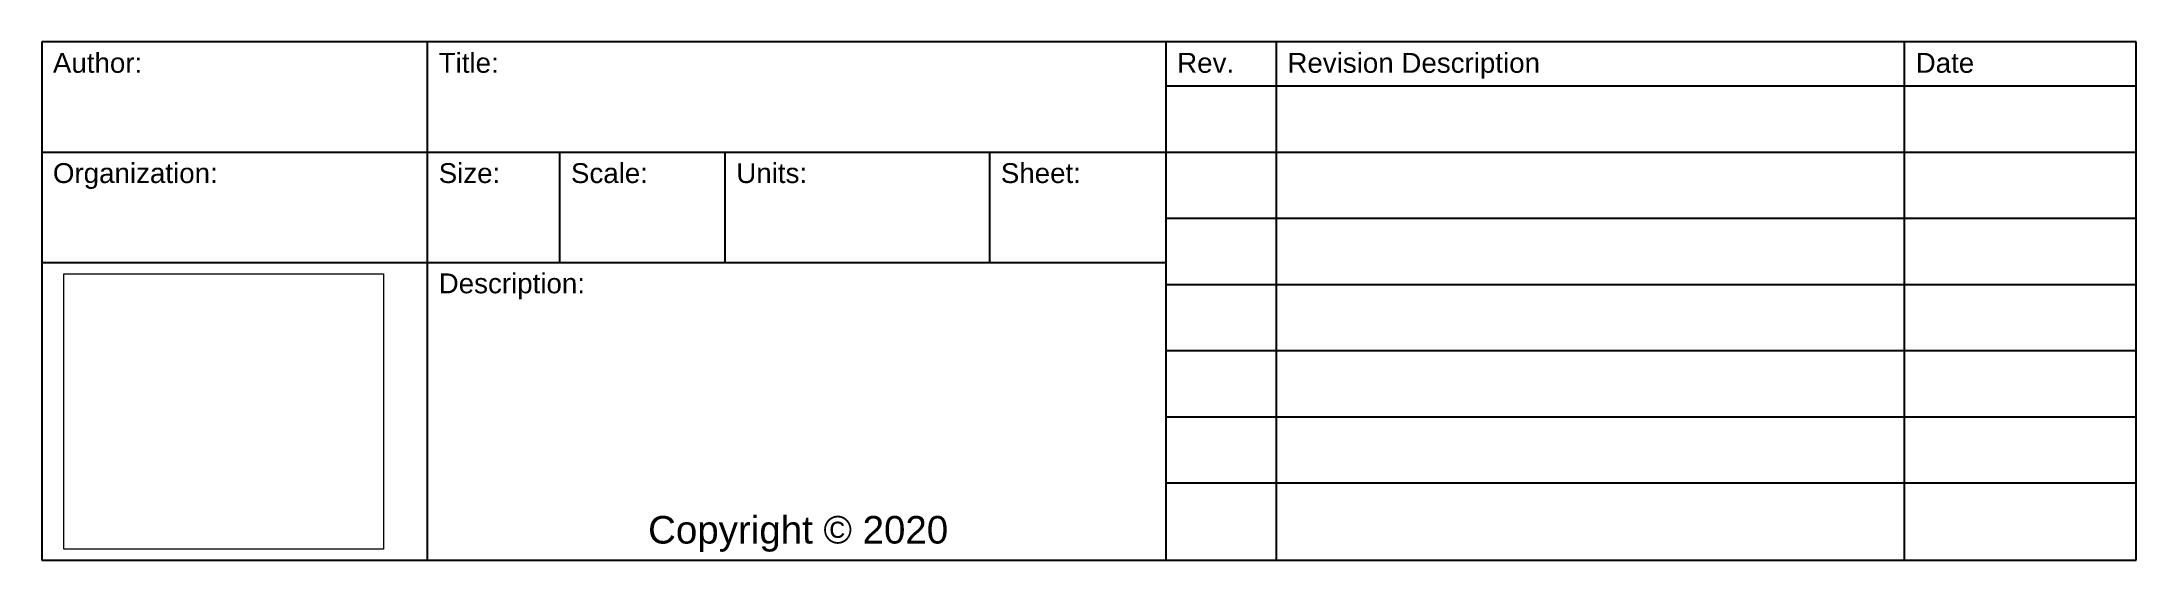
# Model space of a CAD drawing. Header units: millimetres. Extents: x -190 to 0, y 0 to 47.
import ezdxf
from ezdxf.enums import TextEntityAlignment as Align

# ---------------------------------------------------------------- set-up
doc = ezdxf.new("R2010")
doc.units = ezdxf.units.MM
doc.header["$LTSCALE"] = 0.75
doc.layers.add('TitleBlock', color=7, linetype='Continuous', lineweight=35)
doc.styles.add('FusionTitle', font='')
doc.styles.get("Standard").update_dxf_attribs({"font": 'arial.ttf'})
doc.styles.get('FusionTitle').set_extended_font_data('Arial Unicode MS')
picture_1 = doc.add_image_def('image1.png', size_in_pixel=(604, 520))

# ---------------------------------------------------------------- blocks, each defined once
blk = doc.blocks.new('RealDaBLBlock')
at = {"layer": 'TitleBlock', "lineweight": 25}
for p, q in [((0, 47), (-190, 47)), ((-190, 47), (-190, 0)), ((-155, 0), (-155, 47)), ((-88, 0), (-88, 47)), ((-78, 0), (-78, 47)), ((-21, 0), (-21, 47)), ((0, 0), (0, 47)), ((-88, 43), (0, 43)), ((-190, 37), (0, 37)), ((-143, 27), (-143, 37)), ((-128, 27), (-128, 37)), ((-104, 27), (-104, 37)), ((-88, 31), (0, 31)), ((-190, 27), (-88, 27)), ((-88, 25), (0, 25)), ((-88, 19), (0, 19)), ((-88, 13), (0, 13)), ((-88, 7), (0, 7)), ((-190, 0), (0, 0))]:
    blk.add_line(p, q, dxfattribs=at)
at = {"layer": 'TitleBlock', "style": 'FusionTitle'}
for s, p in [('Author:', (-189, 46)), ('Title:', (-154, 46)), ('Rev.', (-87, 46)), ('Revision Description', (-77, 46)), ('Date', (-20, 46)), ('Organization:', (-189, 36)), ('Size:', (-154, 36)), ('Scale:', (-142, 36)), ('Units:', (-127, 36)), ('Sheet:', (-103, 36)), ('Description:', (-154, 26))]:
    blk.add_text(s, height=1.8, dxfattribs=at).set_placement(p, align=Align.TOP_LEFT)
at = {"layer": 'TitleBlock', "lineweight": 25, "insert": (-135, 4), "char_height": 2.5, "attachment_point": 1}
blk.add_mtext_dynamic_manual_height_columns('Copyright © 2020', width=63.246, gutter_width=17.5, heights=[2.33], dxfattribs=at)
at = {"layer": 'TitleBlock', "color": 145, "true_color": 0x488ab6, "style": 'FusionTitle'}
for tag, p, height in [('CREATED_BY', (-189, 38.5), 2.5), ('TITLE_1', (-154, 38.5), 3), ('DATE1', (-20, 38.5), 2.5), ('DATE2', (-20, 32.5), 2.5), ('ORG', (-189, 28.5), 2.5), ('SIZE', (-152, 29.5), 2.5), ('SCALE', (-141, 29.5), 2.5), ('UNITS', (-125, 29.5), 2.5), ('SHEET', (-101, 29.5), 2.5), ('DATE3', (-20, 26.5), 2.5), ('DATE4', (-20, 20.5), 2.5), ('DATE5', (-20, 14.5), 2.5), ('DATE6', (-20, 8.5), 2.5), ('DATE7', (-20, 2.5), 2.5)]:
    blk.add_attdef(tag, p, '', height=height, dxfattribs=at)
for tag, p in [('REV1', (-83, 40.1)), ('REV2', (-83, 34.1)), ('REV3', (-83, 28.1)), ('REV4', (-83, 22.1)), ('REV5', (-83, 16.1)), ('REV6', (-83, 10.1)), ('REV7', (-83, 4.1))]:
    blk.add_attdef(tag, text='', height=2.5, dxfattribs=at).set_placement(p, align=Align.MIDDLE)
at = {"layer": 'TitleBlock', "color": 145, "true_color": 0x488ab6}
for tag, p in [('DESC1', (-77, 39)), ('DESC2', (-77, 33)), ('DESC3', (-77, 27)), ('DESC4', (-77, 21)), ('DESC5', (-77, 15)), ('DESC6', (-77, 9)), ('DESC7', (-77, 3))]:
    blk.add_attdef(tag, p, '', height=2.5, dxfattribs=at)
at = {"layer": 'TitleBlock', "linetype": 'Continuous', "lineweight": 0}
image = blk.add_image(picture_1, insert=(-188, 1), size_in_units=(29, 24.97), dxfattribs=at)
image.dxf.flags = 15

msp = doc.modelspace()

# ---------------------------------------------------------------- block references
at = {"layer": 'TitleBlock'}
msp.add_blockref('RealDaBLBlock', (0, 0), dxfattribs=at)

doc.saveas('drawing.dxf')
